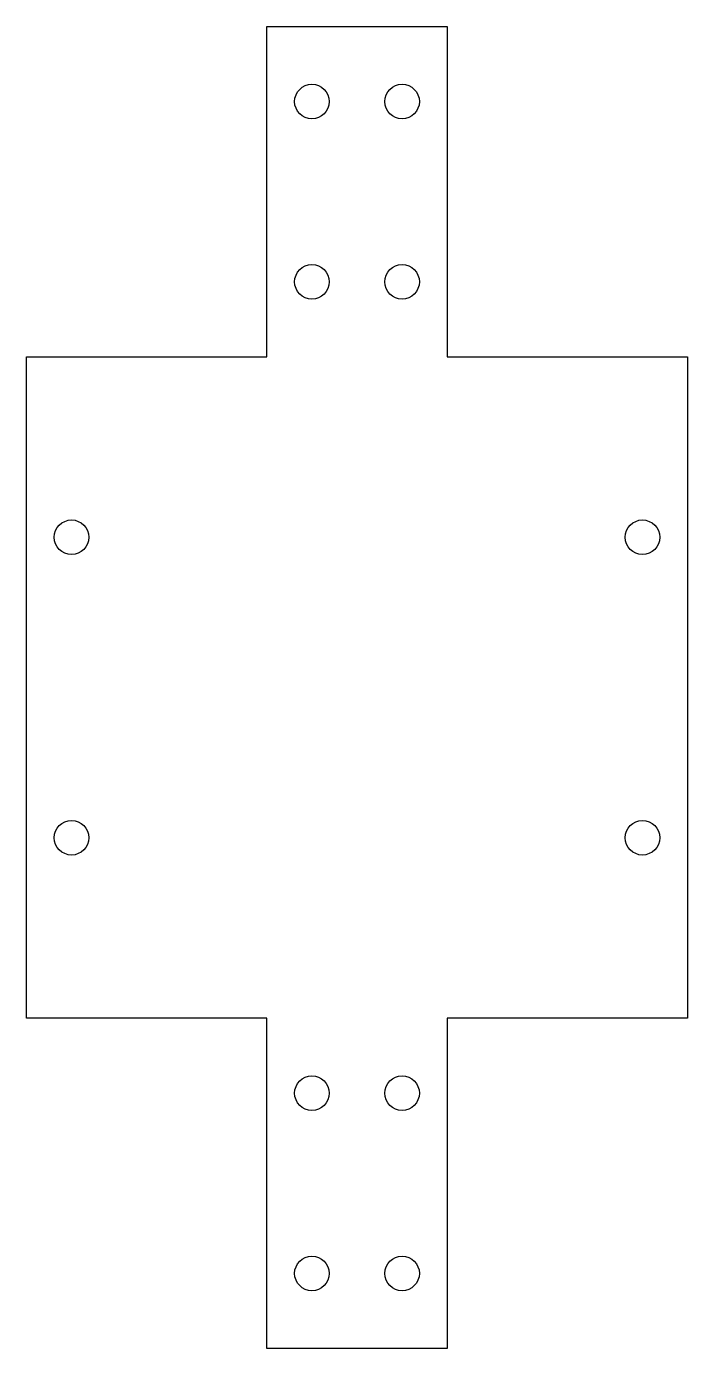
# Model space of a CAD drawing. Extents: x -22 to 22, y -44 to 44.
import ezdxf

# ---------------------------------------------------------------- set-up
doc = ezdxf.new("R2010")
doc.units = 0
doc.layers.add('MODELSKETCH_VISIBLE', color=7, linetype='CONTINUOUS')

msp = doc.modelspace()

# ---------------------------------------------------------------- linework, layer by layer
at = {"layer": 'MODELSKETCH_VISIBLE'}
for p, q in [((-6, 44), (6, 44)), ((-6, 22), (-6, 44)), ((6, 44), (6, 22)), ((-22, 22), (-6, 22)), ((-22, -22), (-22, 22)), ((6, 22), (22, 22)), ((22, 22), (22, -22)), ((-6, -22), (-22, -22)), ((-6, -44), (-6, -22)), ((22, -22), (6, -22)), ((6, -22), (6, -44)), ((6, -44), (-6, -44))]:
    msp.add_line(p, q, dxfattribs=at)
for centre in [(-3, 39), (3, 39), (-3, 27), (3, 27), (-19, 10), (19, 10), (-19, -10), (19, -10), (-3, -27), (3, -27), (-3, -39), (3, -39)]:
    msp.add_circle(centre, 1.15, dxfattribs=at)

doc.saveas('drawing.dxf')
